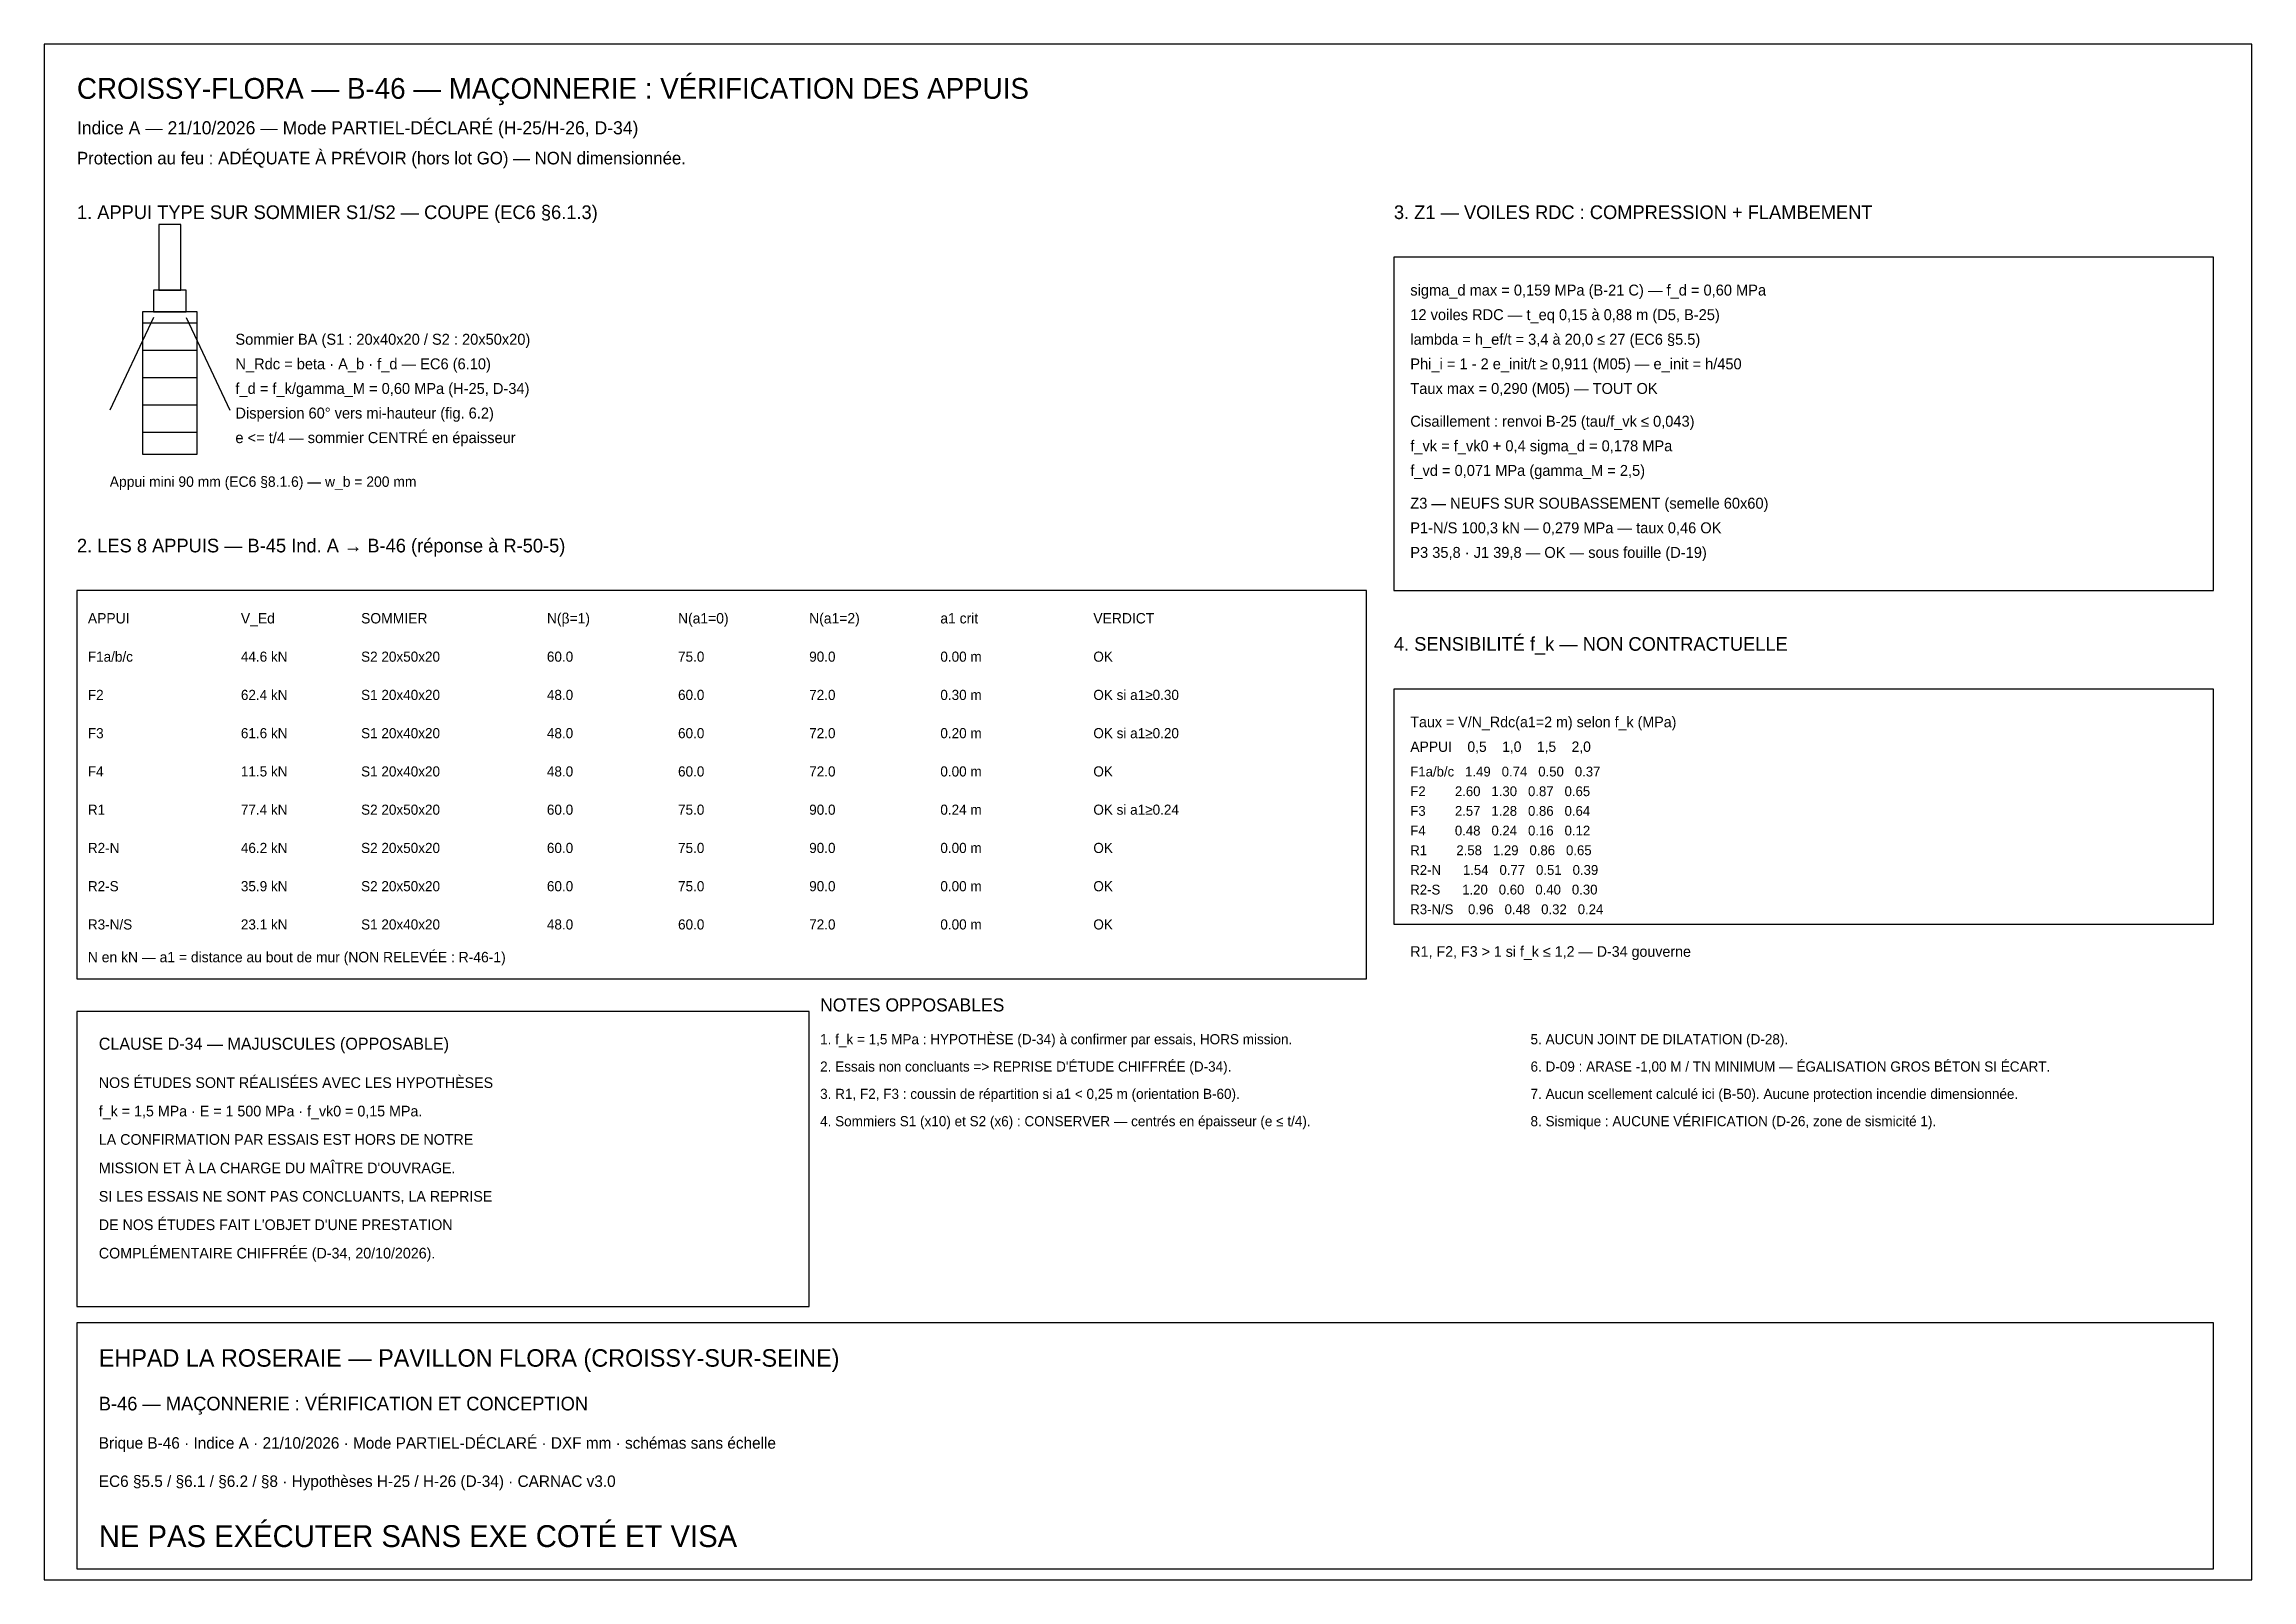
# Model space of a CAD drawing. Header units: metres. Extents: x 8 to 412, y 8 to 289.
import ezdxf

# ---------------------------------------------------------------- set-up
doc = ezdxf.new("R2010")
doc.units = ezdxf.units.M
for name, color, linetype in [('MACON-AXES', 1, 'Continuous'), ('MACON-CARTOUCHE', 7, 'Continuous'), ('MACON-COFFRAGE', 5, 'Continuous'), ('MACON-EXISTANT', 8, 'Continuous'), ('MACON-HABILLAGE-TEXTE', 7, 'Continuous')]:
    doc.layers.add(name, color=color, linetype=linetype)

msp = doc.modelspace()

# ---------------------------------------------------------------- linework, layer by layer
at = {"layer": 'MACON-AXES'}
for p, q in [((28, 239), (20, 222)), ((34, 239), (42, 222))]:
    msp.add_line(p, q, dxfattribs=at)
at = {"layer": 'MACON-CARTOUCHE'}
for points in [[(8, 8), (412, 8), (412, 289), (8, 289), (8, 8)], [(255, 189), (405, 189), (405, 250), (255, 250), (255, 189)], [(14, 118), (250, 118), (250, 189), (14, 189), (14, 118)], [(255, 128), (405, 128), (405, 171), (255, 171), (255, 128)], [(14, 58), (148, 58), (148, 112), (14, 112), (14, 58)], [(14, 10), (405, 10), (405, 55), (14, 55), (14, 10)]]:
    msp.add_lwpolyline(points, dxfattribs=at)
at = {"layer": 'MACON-COFFRAGE'}
for points in [[(29, 244), (33, 244), (33, 256), (29, 256), (29, 244)], [(28, 240), (34, 240), (34, 244), (28, 244), (28, 240)]]:
    msp.add_lwpolyline(points, dxfattribs=at)
at = {"layer": 'MACON-EXISTANT'}
for p, q in [((26, 238), (36, 238)), ((26, 233), (36, 233)), ((26, 228), (36, 228)), ((26, 223), (36, 223)), ((26, 218), (36, 218))]:
    msp.add_line(p, q, dxfattribs=at)
msp.add_lwpolyline([(26, 214), (36, 214), (36, 240), (26, 240), (26, 214)], dxfattribs=at)

# ---------------------------------------------------------------- texts
at = {"layer": 'MACON-AXES'}
for s, height, p in [('CROISSY-FLORA — B-46 — MAÇONNERIE : VÉRIFICATION DES APPUIS', 3.8, (14, 279)), ('Indice A — 21/10/2026 — Mode PARTIEL-DÉCLARÉ (H-25/H-26, D-34)', 2.4, (14, 272.5)), ('1. APPUI TYPE SUR SOMMIER S1/S2 — COUPE (EC6 §6.1.3)', 2.5, (14, 257)), ('3. Z1 — VOILES RDC : COMPRESSION + FLAMBEMENT', 2.5, (255, 257)), ('sigma_d max = 0,159 MPa (B-21 C) — f_d = 0,60 MPa', 2, (258, 243)), ('Sommier BA (S1 : 20x40x20 / S2 : 20x50x20)', 2, (43, 234)), ('f_d = f_k/gamma_M = 0,60 MPa (H-25, D-34)', 2, (43, 225)), ('Taux max = 0,290 (M05) — TOUT OK', 2, (258, 225)), ('e <= t/4 — sommier CENTRÉ en épaisseur', 2, (43, 216)), ('Z3 — NEUFS SUR SOUBASSEMENT (semelle 60x60)', 2, (258, 204)), ('2. LES 8 APPUIS — B-45 Ind. A → B-46 (réponse à R-50-5)', 2.5, (14, 196)), ('APPUI', 1.9, (16, 183)), ('V_Ed', 1.9, (44, 183)), ('SOMMIER', 1.9, (66, 183)), ('N(β=1)', 1.9, (100, 183)), ('N(a1=0)', 1.9, (124, 183)), ('N(a1=2)', 1.9, (148, 183)), ('a1 crit', 1.9, (172, 183)), ('VERDICT', 1.9, (200, 183)), ('4. SENSIBILITÉ f_k — NON CONTRACTUELLE', 2.5, (255, 178)), ('F2', 1.85, (16, 169)), ('62.4 kN', 1.85, (44, 169)), ('S1 20x40x20', 1.85, (66, 169)), ('48.0', 1.85, (100, 169)), ('60.0', 1.85, (124, 169)), ('72.0', 1.85, (148, 169)), ('0.30 m', 1.85, (172, 169)), ('OK si a1≥0.30', 1.85, (200, 169)), ('Taux = V/N_Rdc(a1=2 m) selon f_k (MPa)', 1.95, (258, 164)), ('F3', 1.85, (16, 162)), ('61.6 kN', 1.85, (44, 162)), ('S1 20x40x20', 1.85, (66, 162)), ('48.0', 1.85, (100, 162)), ('60.0', 1.85, (124, 162)), ('72.0', 1.85, (148, 162)), ('0.20 m', 1.85, (172, 162)), ('OK si a1≥0.20', 1.85, (200, 162)), ('R1', 1.85, (16, 148)), ('77.4 kN', 1.85, (44, 148)), ('S2 20x50x20', 1.85, (66, 148)), ('60.0', 1.85, (100, 148)), ('75.0', 1.85, (124, 148)), ('90.0', 1.85, (148, 148)), ('0.24 m', 1.85, (172, 148)), ('OK si a1≥0.24', 1.85, (200, 148)), ('N en kN — a1 = distance au bout de mur (NON RELEVÉE : R-46-1)', 1.9, (16, 121)), ('R1, F2, F3 > 1 si f_k ≤ 1,2 — D-34 gouverne', 1.95, (258, 122)), ('NOTES OPPOSABLES', 2.4, (150, 112)), ('CLAUSE D-34 — MAJUSCULES (OPPOSABLE)', 2.2, (18, 105)), ('NOS ÉTUDES SONT RÉALISÉES AVEC LES HYPOTHÈSES', 1.95, (18, 98)), ('f_k = 1,5 MPa · E = 1 500 MPa · f_vk0 = 0,15 MPa.', 1.95, (18, 92.8)), ('LA CONFIRMATION PAR ESSAIS EST HORS DE NOTRE', 1.95, (18, 87.6)), ("MISSION ET À LA CHARGE DU MAÎTRE D'OUVRAGE.", 1.95, (18, 82.4)), ('SI LES ESSAIS NE SONT PAS CONCLUANTS, LA REPRISE', 1.95, (18, 77.2)), ("DE NOS ÉTUDES FAIT L'OBJET D'UNE PRESTATION", 1.95, (18, 72)), ('COMPLÉMENTAIRE CHIFFRÉE (D-34, 20/10/2026).', 1.95, (18, 66.8)), ('EHPAD LA ROSERAIE — PAVILLON FLORA (CROISSY-SUR-SEINE)', 3.2, (18, 47)), ('NE PAS EXÉCUTER SANS EXE COTÉ ET VISA', 4, (18, 14))]:
    msp.add_text(s, height=height, dxfattribs=at).set_placement(p)
at = {"layer": 'MACON-HABILLAGE-TEXTE'}
for s, height, p in [('Protection au feu : ADÉQUATE À PRÉVOIR (hors lot GO) — NON dimensionnée.', 2.3, (14, 267)), ('12 voiles RDC — t_eq 0,15 à 0,88 m (D5, B-25)', 2, (258, 238.5)), ('lambda = h_ef/t = 3,4 à 20,0 ≤ 27 (EC6 §5.5)', 2, (258, 234)), ('N_Rdc = beta · A_b · f_d — EC6 (6.10)', 2, (43, 229.5)), ('Phi_i = 1 - 2 e_init/t ≥ 0,911 (M05) — e_init = h/450', 2, (258, 229.5)), ('Dispersion 60° vers mi-hauteur (fig. 6.2)', 2, (43, 220.5)), ('Cisaillement : renvoi B-25 (tau/f_vk ≤ 0,043)', 2, (258, 219)), ('f_vk = f_vk0 + 0,4 sigma_d = 0,178 MPa', 2, (258, 214.5)), ('f_vd = 0,071 MPa (gamma_M = 2,5)', 2, (258, 210)), ('Appui mini 90 mm (EC6 §8.1.6) — w_b = 200 mm', 1.9, (20, 208)), ('P1-N/S 100,3 kN — 0,279 MPa — taux 0,46 OK', 2, (258, 199.5)), ('P3 35,8 · J1 39,8 — OK — sous fouille (D-19)', 2, (258, 195)), ('F1a/b/c', 1.85, (16, 176)), ('44.6 kN', 1.85, (44, 176)), ('S2 20x50x20', 1.85, (66, 176)), ('60.0', 1.85, (100, 176)), ('75.0', 1.85, (124, 176)), ('90.0', 1.85, (148, 176)), ('0.00 m', 1.85, (172, 176)), ('OK', 1.85, (200, 176)), ('APPUI    0,5    1,0    1,5    2,0', 1.9, (258, 159.5)), ('F4', 1.85, (16, 155)), ('11.5 kN', 1.85, (44, 155)), ('S1 20x40x20', 1.85, (66, 155)), ('48.0', 1.85, (100, 155)), ('60.0', 1.85, (124, 155)), ('72.0', 1.85, (148, 155)), ('0.00 m', 1.85, (172, 155)), ('OK', 1.85, (200, 155)), ('F1a/b/c   1.49   0.74   0.50   0.37', 1.8, (258, 155)), ('F2        2.60   1.30   0.87   0.65', 1.8, (258, 151.4)), ('F3        2.57   1.28   0.86   0.64', 1.8, (258, 147.8)), ('F4        0.48   0.24   0.16   0.12', 1.8, (258, 144.2)), ('R2-N', 1.85, (16, 141)), ('46.2 kN', 1.85, (44, 141)), ('S2 20x50x20', 1.85, (66, 141)), ('60.0', 1.85, (100, 141)), ('75.0', 1.85, (124, 141)), ('90.0', 1.85, (148, 141)), ('0.00 m', 1.85, (172, 141)), ('OK', 1.85, (200, 141)), ('R1        2.58   1.29   0.86   0.65', 1.8, (258, 140.6)), ('R2-N      1.54   0.77   0.51   0.39', 1.8, (258, 137)), ('R2-S', 1.85, (16, 134)), ('35.9 kN', 1.85, (44, 134)), ('S2 20x50x20', 1.85, (66, 134)), ('60.0', 1.85, (100, 134)), ('75.0', 1.85, (124, 134)), ('90.0', 1.85, (148, 134)), ('0.00 m', 1.85, (172, 134)), ('OK', 1.85, (200, 134)), ('R2-S      1.20   0.60   0.40   0.30', 1.8, (258, 133.4)), ('R3-N/S    0.96   0.48   0.32   0.24', 1.8, (258, 129.8)), ('R3-N/S', 1.85, (16, 127)), ('23.1 kN', 1.85, (44, 127)), ('S1 20x40x20', 1.85, (66, 127)), ('48.0', 1.85, (100, 127)), ('60.0', 1.85, (124, 127)), ('72.0', 1.85, (148, 127)), ('0.00 m', 1.85, (172, 127)), ('OK', 1.85, (200, 127)), ('1. f_k = 1,5 MPa : HYPOTHÈSE (D-34) à confirmer par essais, HORS mission.', 1.85, (150, 106)), ('5. AUCUN JOINT DE DILATATION (D-28).', 1.85, (280, 106)), ("2. Essais non concluants => REPRISE D'ÉTUDE CHIFFRÉE (D-34).", 1.85, (150, 101)), ('6. D-09 : ARASE -1,00 M / TN MINIMUM — ÉGALISATION GROS BÉTON SI ÉCART.', 1.85, (280, 101)), ('3. R1, F2, F3 : coussin de répartition si a1 < 0,25 m (orientation B-60).', 1.85, (150, 96)), ('7. Aucun scellement calculé ici (B-50). Aucune protection incendie dimensionnée.', 1.85, (280, 96)), ('4. Sommiers S1 (x10) et S2 (x6) : CONSERVER — centrés en épaisseur (e ≤ t/4).', 1.85, (150, 91)), ('8. Sismique : AUCUNE VÉRIFICATION (D-26, zone de sismicité 1).', 1.85, (280, 91)), ('B-46 — MAÇONNERIE : VÉRIFICATION ET CONCEPTION', 2.5, (18, 39)), ('Brique B-46 · Indice A · 21/10/2026 · Mode PARTIEL-DÉCLARÉ · DXF mm · schémas sans échelle', 2.1, (18, 32)), ('EC6 §5.5 / §6.1 / §6.2 / §8 · Hypothèses H-25 / H-26 (D-34) · CARNAC v3.0', 2.1, (18, 25))]:
    msp.add_text(s, height=height, dxfattribs=at).set_placement(p)

doc.saveas('drawing.dxf')
